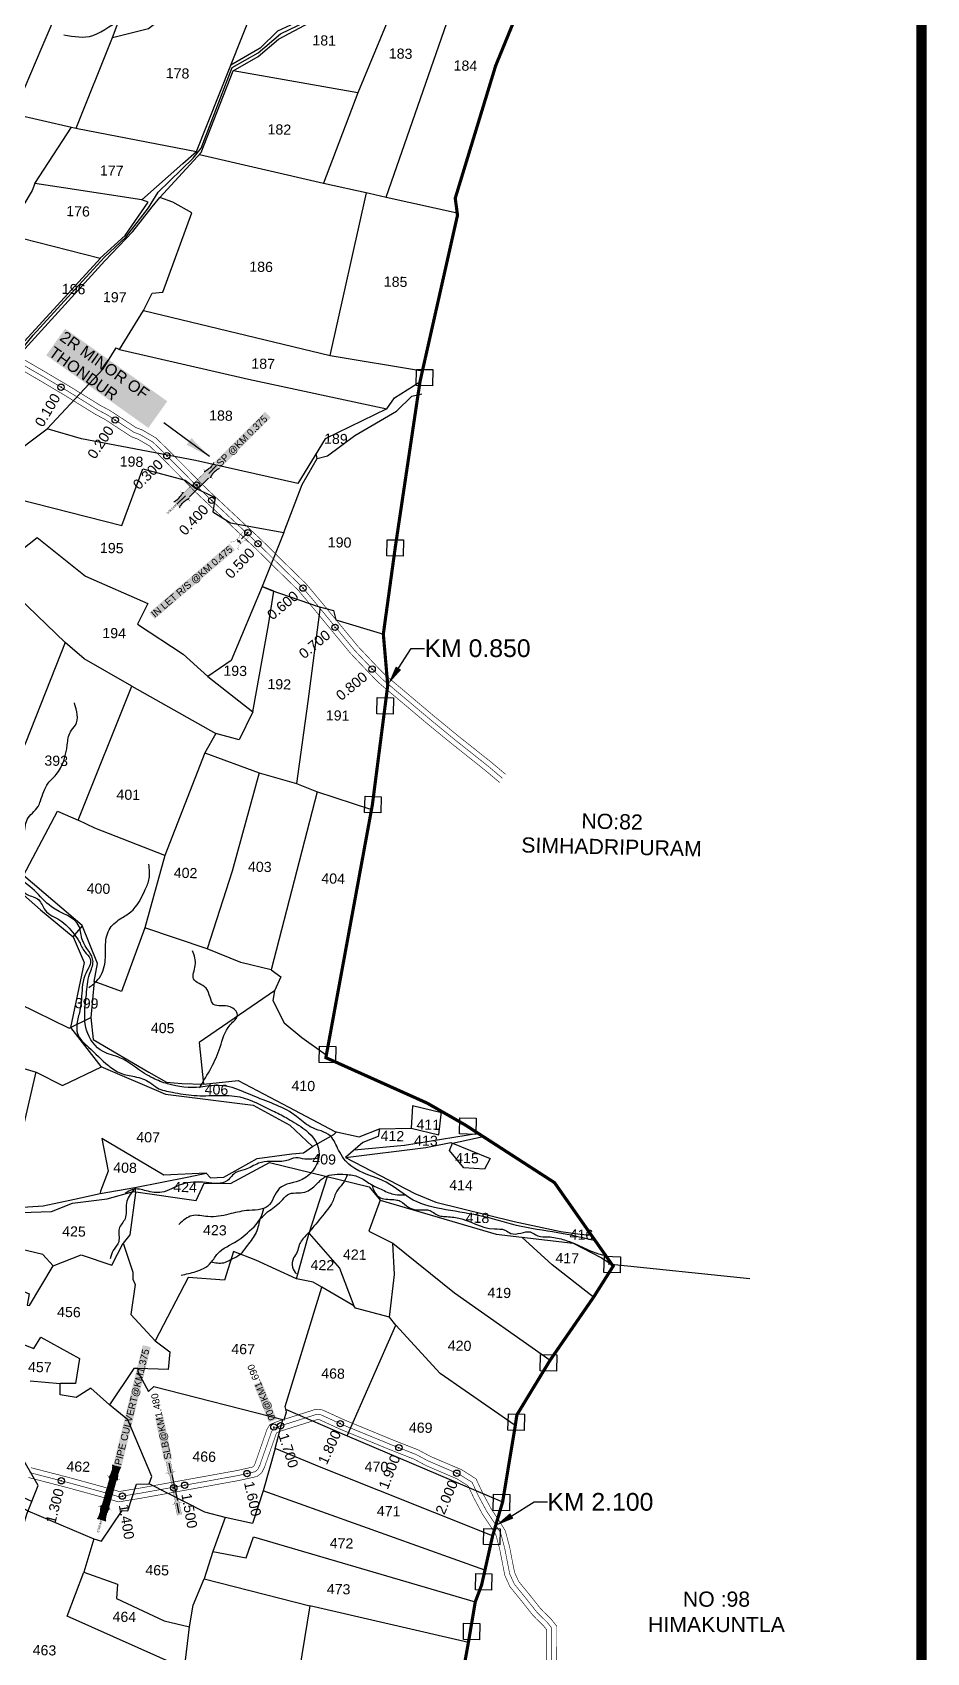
# Model space of a CAD drawing. Header units: inches. Extents: x 184455 to 195646, y 1613050 to 1620483.
# Drawn here: x 188194 to 189605, y 1615114 to 1617672 of the extents above; entities that cross this region are included whole.
import ezdxf
from ezdxf import colors
from ezdxf.entities.mleader import LeaderData, LeaderLine
from ezdxf.enums import TextEntityAlignment as Align
from ezdxf.math import Vec2, Vec3

# ---------------------------------------------------------------- set-up
doc = ezdxf.new("R2010")
doc.units = ezdxf.units.IN
doc.header["$LTSCALE"] = 15
doc.header["$MEASUREMENT"] = 0
doc.header["$PDMODE"] = 32
doc.header["$PDSIZE"] = 10
doc.linetypes.add('ACAD_ISO02W100', pattern=[15, 12, -3])
doc.linetypes.add('HIDDEN2', pattern=[0.1875, 0.125, -0.0625])
for name, color, linetype in [('BOUNDRY STONES', 240, 'Continuous'), ('CANAL1', 7, 'Continuous'), ('CHANAGE', 1, 'Continuous'), ('CS', 134, 'Continuous'), ('DIMENSION', 1, 'Continuous'), ('PAPER SIZE', 5, 'Continuous'), ('PLOTS', 7, 'Continuous'), ('PLOTS NO', 7, 'Continuous'), ('POINT', 2, 'Continuous'), ('ROADS', 6, 'ACAD_ISO02W100'), ('STREAMS', 4, 'Continuous'), ('STRUCTURE', 5, 'Continuous'), ('VILLAGE BOUNDRY', 5, 'Continuous'), ('VILLAGE STONES', 240, 'Continuous')]:
    doc.layers.add(name, color=color, linetype=linetype)
doc.styles.get("Standard").update_dxf_attribs({"font": 'arial.ttf'})
doc.dimstyles.get("Standard").update_dxf_attribs({"dimtxt": 0.18, "dimasz": 0.18, "dimexe": 0.18, "dimexo": 0.0625, "dimgap": 0.09, "dimtad": 0, "dimtih": 1, "dimtoh": 1, "dimdec": 4, "dimzin": 0, "dimdsep": 46, "dimtxsty": 'Standard', "dimcen": 0.09, "dimadec": 0, "dimazin": 0, "dimtfac": 1, "dimtdec": 4, "dimtofl": 0, "dimtmove": 0, "dimatfit": 3, "dimfxl": 1, "dimtolj": 1, "dimtzin": 0, "dimarcsym": 0})

# ---------------------------------------------------------------- blocks, each defined once
blk = doc.blocks.new('SLB')
at = {"layer": 'STRUCTURE'}
h = blk.add_hatch(dxfattribs=at)
h.set_pattern_fill('DOTS', color=6, scale=20, angle=320.3722, style=0)
h.set_pattern_definition([(320.372247934, (-159.4327, -72.9564), (1.2786241598, 0.5641323054), [0, -1.25])])
h.paths.add_polyline_path([(769699.5, 1706871.1), (769699.5, 1706861.1), (769729.1, 1706861.1), (769732.1, 1706863.1), (769792.1, 1706863.1), (769795.1, 1706861.1), (769824.7, 1706861.1), (769824.7, 1706871.1), (769795.1, 1706871.1), (769792.1, 1706869.1), (769732.1, 1706869.1), (769729.1, 1706871.1)])
at = {"layer": 'STRUCTURE', "color": 6, "linetype": 'ACAD_ISO02W100', "ltscale": 0.5, "const_width": 0.5}
for points in [[(769699.5, 1706871.1), (769729.1, 1706871.1)], [(769795.1, 1706871.1), (769824.7, 1706871.1)], [(769699.5, 1706861.1), (769729.1, 1706861.1)], [(769795.1, 1706861.1), (769824.7, 1706861.1)]]:
    blk.add_lwpolyline(points, dxfattribs=at)
at = {"layer": 'STRUCTURE', "color": 6, "const_width": 0.628}
for points in [[(769726.1, 1706877.1), (769726.1, 1706873.1), (769732.1, 1706869.1), (769792.1, 1706869.1), (769798.1, 1706873.1), (769798.1, 1706877.1)], [(769726.1, 1706855.1), (769726.1, 1706859.1), (769732.1, 1706863.1), (769792.1, 1706863.1), (769798.1, 1706859.1), (769798.1, 1706855.1)]]:
    blk.add_lwpolyline(points, dxfattribs=at)
at = {"layer": 'STRUCTURE', "color": 6}
blk.add_lwpolyline([(769732.1, 1706863.1), (769792.1, 1706863.1)], dxfattribs=at)
blk.add_lwpolyline([(769732.1, 1706863.1), (769792.1, 1706863.1)], dxfattribs=at)
at = {"layer": 'STRUCTURE', "color": 0}
blk.add_circle((769762.1, 1706866.1), 1.24, dxfattribs=at)
for points in [[(769703.8, 1706866), (769726.7, 1706866)], [(769818.6, 1706865.8), (769795.7, 1706865.8)]]:
    blk.add_leader(points, dimstyle='Standard', override={"dimasz": 10, "dimgap": 0.09, "dimtad": 0}, dxfattribs=at)
blk = doc.blocks.new('SP')
at = {"layer": 'STRUCTURE'}
h = blk.add_hatch(dxfattribs=at)
h.set_pattern_fill('DASH', color=256, scale=8, style=0)
edge = h.paths.add_edge_path()
edge.add_spline(control_points=[(769825.7, 1706742.1), (769825.3, 1706741.8), (769823.8, 1706740.8), (769820.9, 1706740.3), (769817, 1706739.7), (769811.4, 1706738.9), (769804, 1706739.7), (769798.4, 1706741), (769795.6, 1706741.6)], knot_values=[0, 0, 0, 0, 1.613557, 5.24513, 8.624976, 13.470124, 22.190216, 30.746377, 30.746377, 30.746377, 30.746377], degree=3, periodic=0)
edge.add_line((769795.6, 1706741.6), (769792.6, 1706739.6))
edge.add_line((769792.6, 1706739.6), (769732.6, 1706739.6))
edge.add_line((769732.6, 1706739.6), (769729.6, 1706741.6))
edge.add_spline(control_points=[(769729.6, 1706741.6), (769726.9, 1706740.9), (769721.3, 1706739.5), (769713.9, 1706738.5), (769708.3, 1706739.1), (769704.4, 1706739.6), (769701.5, 1706740), (769700, 1706741), (769699.5, 1706741.3)], knot_values=[0, 0, 0, 0, 8.556161, 17.276253, 22.121402, 25.501247, 29.13282, 30.746377, 30.746377, 30.746377, 30.746377], degree=3, periodic=0)
edge.add_line((769699.5, 1706741.3), (769699.5, 1706722.1))
edge.add_spline(control_points=[(769699.5, 1706722.1), (769700, 1706722.4), (769701.4, 1706723.4), (769704.3, 1706724), (769708.2, 1706724.5), (769713.8, 1706725.3), (769721.2, 1706724.5), (769726.8, 1706723.3), (769729.6, 1706722.6)], knot_values=[0, 0, 0, 0, 1.613557, 5.24513, 8.624976, 13.470124, 22.190216, 30.746377, 30.746377, 30.746377, 30.746377], degree=3, periodic=0)
edge.add_line((769729.6, 1706722.6), (769732.6, 1706724.6))
edge.add_line((769732.6, 1706724.6), (769792.6, 1706724.6))
edge.add_line((769792.6, 1706724.6), (769795.6, 1706722.6))
edge.add_spline(control_points=[(769795.6, 1706722.6), (769798.4, 1706723.3), (769803.9, 1706724.8), (769811.3, 1706725.8), (769817, 1706725.1), (769820.9, 1706724.7), (769823.8, 1706724.2), (769825.2, 1706723.3), (769825.7, 1706723)], knot_values=[0, 0, 0, 0, 8.556161, 17.276253, 22.121402, 25.501247, 29.13282, 30.746377, 30.746377, 30.746377, 30.746377], degree=3, periodic=0)
edge.add_line((769825.7, 1706723), (769825.7, 1706742.1))
h.paths.add_polyline_path([(769764.2, 1706732.1, -1), (769761.1, 1706732.1, -1)], flags=0)
h.paths.add_polyline_path([(769761.1, 1706732.1, 1), (769764.2, 1706732.1, 1)], flags=16)
at = {"layer": 'STRUCTURE', "const_width": 0.628}
for points in [[(769726.6, 1706747.6), (769726.6, 1706743.6), (769732.6, 1706739.6), (769792.6, 1706739.6), (769798.6, 1706743.6), (769798.6, 1706747.6)], [(769726.6, 1706716.6), (769726.6, 1706720.6), (769732.6, 1706724.6), (769792.6, 1706724.6), (769798.6, 1706720.6), (769798.6, 1706716.6)]]:
    blk.add_lwpolyline(points, dxfattribs=at)
at = {"layer": 'STRUCTURE', "color": 3}
blk.add_lwpolyline([(769732.6, 1706724.6), (769792.6, 1706724.6)], dxfattribs=at)
blk.add_lwpolyline([(769732.6, 1706724.6), (769792.6, 1706724.6)], dxfattribs=at)
at = {"layer": 'STRUCTURE', "color": 0}
blk.add_circle((769762.6, 1706732.1), 1.55, dxfattribs=at)
at = {"layer": 'STRUCTURE'}
for points in [[(769699.5, 1706741.3), (769700.9, 1706740.5), (769704.4, 1706739.6), (769707.8, 1706739.2), (769712.6, 1706738.8), (769721.3, 1706739.7), (769729.6, 1706741.6)], [(769699.5, 1706722.1), (769700.9, 1706723), (769704.4, 1706724), (769707.7, 1706724.5), (769712.5, 1706725), (769721.2, 1706724.4), (769729.6, 1706722.6)], [(769825.7, 1706742.1), (769824.3, 1706741.3), (769820.8, 1706740.3), (769817.5, 1706739.8), (769812.7, 1706739.2), (769804, 1706739.9), (769795.6, 1706741.6)], [(769825.7, 1706723), (769824.3, 1706723.8), (769820.8, 1706724.7), (769817.4, 1706725.1), (769812.6, 1706725.5), (769803.9, 1706724.6), (769795.6, 1706722.6)]]:
    blk.add_spline(points, degree=3, dxfattribs=at)
at = {"layer": 'STRUCTURE', "color": 0}
blk.add_text('STREAM', height=5, dxfattribs=at).set_placement((769684.3, 1706732.1), align=Align.MIDDLE_CENTER)
for points in [[(769727.4, 1706732.1), (769700.8, 1706732.1)], [(769824.4, 1706732.1), (769800.5, 1706732.1)]]:
    blk.add_leader(points, dimstyle='Standard', override={"dimasz": 10, "dimgap": 0.09, "dimtad": 0}, dxfattribs=at)
blk = doc.blocks.new('OT')
at = {"layer": 'STRUCTURE', "color": 190}
for points, const_width in [([(769751.4, 1706595.8), (769729.4, 1706595.8)], 0.5), ([(769751.4, 1706579), (769729.4, 1706579)], 0.5), ([(769775.2, 1706601.8), (769775.2, 1706597.8), (769769.2, 1706593.8), (769761.8, 1706593.8), (769754.4, 1706593.8), (769748.4, 1706597.8), (769748.4, 1706601.8)], 0.5), ([(769748.4, 1706573), (769748.4, 1706577), (769754.4, 1706581), (769761.8, 1706581), (769761.8, 1706581), (769761.8, 1706581), (769769.2, 1706581), (769775.2, 1706577), (769775.2, 1706573)], 0.5), ([(769761.8, 1706593.8), (769761.8, 1706581)], 2.5)]:
    blk.add_lwpolyline(points, dxfattribs=dict(at, const_width=const_width))
at = {"layer": 'STRUCTURE', "color": 0}
blk.add_circle((769761.8, 1706587.4), 1.87, dxfattribs=at)
blk.add_leader([(769732.6, 1706587.4), (769753.8, 1706587.4)], dimstyle='Standard', override={"dimasz": 10, "dimgap": 0.09, "dimtad": 0}, dxfattribs=at)

msp = doc.modelspace()

# ---------------------------------------------------------------- linework, layer by layer
at = {"layer": 'BOUNDRY STONES'}
for points in [[(188800.1, 1617139.7), (188825.8, 1617139.2), (188825.2, 1617113.7), (188799.5, 1617114.2)], [(188753.9, 1616870.8), (188779.6, 1616870.3), (188779.1, 1616844.8), (188753.4, 1616845.3)], [(188738.3, 1616621.5), (188764, 1616620.9), (188763.4, 1616595.4), (188737.7, 1616596)], [(188718.9, 1616465.7), (188744.6, 1616465.1), (188744, 1616439.6), (188718.3, 1616440.2)], [(188646.9, 1616071.1), (188672.6, 1616070.5), (188672.1, 1616045), (188646.4, 1616045.6)], [(188868.4, 1615958), (188894.1, 1615957.5), (188893.6, 1615932), (188867.9, 1615932.6)], [(189096.7, 1615739.5), (189122.4, 1615738.9), (189121.8, 1615713.5), (189096.1, 1615714)], [(188996.1, 1615584.4), (189021.8, 1615583.9), (189021.2, 1615558.4), (188995.5, 1615558.9)], [(188945.2, 1615490.7), (188970.9, 1615490.2), (188970.3, 1615464.7), (188944.6, 1615465.2)], [(188921.9, 1615363.8), (188947.5, 1615363.3), (188947, 1615337.8), (188921.3, 1615338.3)], [(188906.7, 1615309.9), (188932.4, 1615309.3), (188931.8, 1615283.8), (188906.1, 1615284.4)], [(188893.6, 1615238.7), (188919.3, 1615238.1), (188918.8, 1615212.6), (188893.1, 1615213.2)], [(188874.6, 1615160.2), (188900.3, 1615159.6), (188899.8, 1615134.1), (188874.1, 1615134.7)]]:
    msp.add_lwpolyline(points, close=True, dxfattribs=at)
at = {"layer": 'CANAL1', "color": 200, "const_width": 1}
for points in [[(188175.2, 1617158.2), (188210.5, 1617137.7), (188253.7, 1617112.1), (188300.6, 1617083), (188316.3, 1617074.6), (188357.6, 1617047.6), (188367.4, 1617043.9), (188388.5, 1617031.6), (188398.5, 1617022), (188407.3, 1617013.4), (188446.5, 1616973.9), (188459.9, 1616960), (188475, 1616945.5), (188556.2, 1616869.6), (188594.2, 1616832), (188625.4, 1616801.6), (188644.2, 1616779.3), (188707.9, 1616702.1), (188740.7, 1616667.5), (188752.8, 1616655.5), (188782.9, 1616630.2), (188827.7, 1616592.4), (188865.3, 1616561.5), (188918.8, 1616519), (188940.7, 1616500.5)], [(188167.9, 1617143.9), (188202.4, 1617123.9), (188245.4, 1617098.4), (188292.6, 1617069.1), (188308.1, 1617060.8), (188350.3, 1617033.2), (188360.5, 1617029.4), (188378.8, 1617018.7), (188387.4, 1617010.5), (188396, 1617002.1), (188435, 1616962.7), (188448.6, 1616948.6), (188464.1, 1616933.9), (188545.1, 1616858), (188583, 1616820.6), (188613.7, 1616790.7), (188631.9, 1616769.1), (188695.9, 1616691.5), (188729.3, 1616656.4), (188742, 1616643.6), (188772.6, 1616617.9), (188817.4, 1616580.1), (188855.3, 1616549.1), (188908.6, 1616506.7), (188931.3, 1616487.5)], [(188191.6, 1615405.8), (188253.8, 1615389.7), (188317, 1615372.3), (188330.7, 1615368.2), (188363.7, 1615373.6), (188516.8, 1615401.3), (188541.6, 1615406.9), (188543.1, 1615408), (188545.6, 1615413), (188563.9, 1615465.7), (188568.7, 1615473.9), (188581.2, 1615479), (188641.6, 1615498.1), (188651.7, 1615497), (188687.4, 1615480.7), (188764.5, 1615448.9), (188802.9, 1615433.9), (188822.3, 1615423.5), (188871.6, 1615402.5), (188894.2, 1615388.1), (188904.9, 1615365.3), (188917.8, 1615341.3), (188931.4, 1615320.8), (188940.4, 1615306.1), (188947.1, 1615280.8), (188954.9, 1615240.7), (188961.4, 1615226.3), (188978.6, 1615205.3), (188995.9, 1615183.5), (189000.6, 1615178.6), (189012.5, 1615167), (189021.7, 1615155.4), (189021.6, 1615062.9)], [(188187.5, 1615390.3), (188249.6, 1615374.2), (188312.6, 1615356.9), (188329.6, 1615351.8), (188366.4, 1615357.8), (188519.9, 1615385.6), (188548.6, 1615392), (188555.7, 1615397.6), (188560.3, 1615406.8), (188578.5, 1615458.9), (188579.7, 1615461.1), (188586.7, 1615463.9), (188643.3, 1615481.8), (188647.4, 1615481.4), (188681, 1615466), (188758.6, 1615434.1), (188796.2, 1615419.3), (188815.4, 1615409.1), (188864.1, 1615388.2), (188881.7, 1615377.1), (188890.6, 1615358.1), (188904, 1615333), (188917.9, 1615312.2), (188925.5, 1615299.7), (188931.5, 1615277.2), (188939.6, 1615235.8), (188947.7, 1615217.8), (188966.1, 1615195.3), (188983.8, 1615172.9), (188989.3, 1615167.3), (189000.6, 1615156.2), (189005.7, 1615149.9), (189005.6, 1615062.9)]]:
    msp.add_lwpolyline(points, dxfattribs=at)
at = {"layer": 'CANAL1', "color": 1, "linetype": 'HIDDEN2', "ltscale": 4, "const_width": 1}
for points in [[(188171.5, 1617151), (188206.5, 1617130.8), (188249.6, 1617105.3), (188296.6, 1617076), (188312.2, 1617067.7), (188353.9, 1617040.4), (188364, 1617036.6), (188383.6, 1617025.1), (188393, 1617016.3), (188401.7, 1617007.7), (188440.7, 1616968.3), (188454.3, 1616954.3), (188469.5, 1616939.7), (188550.7, 1616863.8), (188588.6, 1616826.3), (188619.6, 1616796.1), (188638.1, 1616774.2), (188701.9, 1616696.8), (188735, 1616661.9), (188747.4, 1616649.5), (188777.7, 1616624), (188822.6, 1616586.3), (188860.3, 1616555.3), (188913.7, 1616512.9), (188936, 1616494)], [(188189.5, 1615398.1), (188251.7, 1615381.9), (188314.8, 1615364.6), (188330.1, 1615360), (188365.1, 1615365.7), (188518.4, 1615393.4), (188545.1, 1615399.4), (188549.4, 1615402.8), (188552.9, 1615409.9), (188571.2, 1615462.3), (188574.2, 1615467.5), (188584, 1615471.4), (188642.4, 1615490), (188649.5, 1615489.2), (188684.2, 1615473.3), (188761.6, 1615441.5), (188799.6, 1615426.6), (188818.9, 1615416.3), (188867.8, 1615395.3), (188888, 1615382.6), (188897.7, 1615361.7), (188910.9, 1615337.1), (188924.6, 1615316.5), (188933, 1615302.9), (188939.3, 1615279), (188947.3, 1615238.2), (188954.6, 1615222.1), (188972.3, 1615200.3), (188989.8, 1615178.2), (188995, 1615172.9), (189006.6, 1615161.6), (189013.7, 1615152.6), (189013.6, 1615062.9)]]:
    msp.add_lwpolyline(points, dxfattribs=at)
at = {"layer": 'CS', "color": 3}
for p in [(188239, 1617111.5), (188324.5, 1617059.7), (188406.1, 1617003.3), (188476.9, 1616932.8), (188550, 1616864.5), (188621.1, 1616794.3), (188671.6, 1616732.4), (188730.1, 1616666.4), (188585.7, 1615472), (188679.8, 1615475.4), (188772.3, 1615437.3), (188532.6, 1615396.6), (188863.8, 1615397.1), (188239.4, 1615385.1), (188434.3, 1615378.2), (188335.9, 1615360.9)]:
    msp.add_point(p, dxfattribs=at)
at = {"layer": 'PAPER SIZE', "color": 5, "const_width": 16}
msp.add_lwpolyline([(184462.7, 1619911.9), (189597.4, 1619911.9), (189597.4, 1613186.5), (184462.7, 1613186.5)], close=True, dxfattribs=at)
at = {"layer": 'PLOTS'}
for points in [[(187832.2, 1617946.8), (187883.2, 1617939.6), (188024.9, 1617930.4), (188104.6, 1617917), (188157.1, 1617911.8), (188225.3, 1617906.2), (188266.5, 1617901.6), (188289.5, 1617898.6), (188315.4, 1617897.5), (188274.8, 1617803.7), (188208.9, 1617648.5), (188163.9, 1617542.8), (188255.4, 1617522), (188264.9, 1617519.9), (188453.1, 1617483.8), (188507, 1617619.7), (188558.1, 1617749), (188606.4, 1617740.9), (188676.8, 1617747.1), (188628.8, 1617695.5), (188580.6, 1617673.6), (188553.2, 1617646.5), (188507, 1617619.7)], [(188263.1, 1617520.3), (188320.3, 1617663.6), (188338.6, 1617712.3), (188393.6, 1617839.1), (188495.2, 1617824.4), (188514, 1617867.8), (188515.5, 1617878.1)], [(188777.1, 1617776), (188761.2, 1617705.5), (188707.6, 1617576.1), (188653.4, 1617433.6), (188725.4, 1617417.6), (188752.2, 1617411.6), (188864.4, 1617386.6)], [(188752.2, 1617411.6), (188852.5, 1617699), (188885.1, 1617788.6)], [(188320.3, 1617663.6), (188377.3, 1617678), (188453.2, 1617737.1), (188558.1, 1617749)], [(188171.2, 1617160.6), (188308.4, 1617311), (188352.4, 1617357.4), (188383.1, 1617396), (188395, 1617411.1), (188460.2, 1617482), (188511, 1617611), (188550.2, 1617633.8), (188582.4, 1617661), (188632, 1617687)], [(188707.6, 1617576.1), (188511, 1617611)], [(188197.9, 1617433.2), (188255.4, 1617522)], [(188366.8, 1617407.1), (188431.2, 1617464.8), (188453.1, 1617483.8)], [(188457.5, 1617479.1), (188653.4, 1617433.6)], [(188081.5, 1617375.5), (188152.4, 1617353), (188300.8, 1617315.3), (188340.3, 1617350.9), (188376.4, 1617403.5), (188366.8, 1617407.1), (188242.8, 1617426.3), (188197.9, 1617433.2), (188193.5, 1617422.1), (188152.4, 1617353)], [(188663.7, 1617161.4), (188721, 1617418.6)], [(188079.7, 1617031.6), (188108.6, 1617015.2), (188130.7, 1617012.2), (188153.7, 1616998), (188217.1, 1617045.9), (188305.7, 1617140.7), (188326.3, 1617173.6), (188331.5, 1617170.8), (188369.4, 1617232.8), (188382.9, 1617260.1), (188399.5, 1617261.5), (188445.4, 1617387), (188415.5, 1617403.8), (188395, 1617411.1)], [(187895.8, 1616922.4), (187957.2, 1616924.6), (187980.4, 1616937.6), (188028.4, 1616981.4), (188078, 1617045), (188148.5, 1617143.4), (188164, 1617165.1), (188301.1, 1617315.3)], [(188369.4, 1617232.8), (188663.7, 1617161.4), (188809.5, 1617137.3)], [(188331.5, 1617170.8), (188534.9, 1617124.4), (188753.1, 1617077.4), (188765.6, 1617094.5), (188805.6, 1617119.8)], [(188643.1, 1616999.2), (188659.9, 1617003.4), (188702.6, 1617035.5), (188768.4, 1617073.7), (188792.6, 1617097.3), (188808.6, 1617101.3)], [(188753.1, 1617077.4), (188656, 1617030), (188613, 1616959.5), (188451.4, 1616995.8), (188271.4, 1617030), (188217.1, 1617045.9)], [(188153.7, 1616998), (188143, 1616941.9), (188335.2, 1616893), (188368.3, 1616982.4), (188434.9, 1616965), (188451.5, 1616952), (188482.3, 1616937.4), (188478.6, 1616914.7), (188506.3, 1616897.6), (188590.7, 1616882.4), (188619.6, 1616958.1), (188643.1, 1616999.2), (188641.8, 1617006.7)], [(188590.7, 1616882.4), (188556.3, 1616796.7), (188570, 1616791.2), (188645.1, 1616765.5), (188669.3, 1616759), (188672.8, 1616744.4), (188747.8, 1616721.8)], [(188172.2, 1616778.7), (188168.6, 1616782.3), (188172.3, 1616791.2), (188171.6, 1616806.7), (188146.8, 1616817.3), (188143.3, 1616837.7), (188154.1, 1616834.8), (188173, 1616833.7), (188176.1, 1616854.1), (188201.4, 1616874.3), (188277.4, 1616813.3), (188376.2, 1616770), (188359.6, 1616737.5), (188431.8, 1616690.2), (188470.7, 1616654.6), (188541.9, 1616599), (188566.7, 1616736.6), (188574.9, 1616789.5), (188556.3, 1616796.7), (188507.5, 1616680.2), (188470.7, 1616654.6)], [(188156.5, 1616794), (188245.4, 1616708.6), (188183.2, 1616551.3), (188118.2, 1616396.2)], [(188648.3, 1616764.7), (188628.8, 1616615.2), (188610.5, 1616485.8), (188642.1, 1616473.5), (188729.2, 1616445.1)], [(188570.5, 1616191.6), (188522.6, 1616203.5), (188469.5, 1616225.1), (188371.3, 1616257.9), (188334.5, 1616157.3), (188291.1, 1616173.2), (188296.7, 1616201.5), (188272.2, 1616261.7), (188179.8, 1616340.9), (188118.2, 1616396.2), (188079.4, 1616431), (188005.7, 1616476.3), (187960.3, 1616501.2), (187948.2, 1616507.9), (187908.8, 1616538.7), (187841.1, 1616609.9), (187788.9, 1616667.8), (187751, 1616700.9), (187740.2, 1616710.3), (187738.3, 1616720.7)], [(188179.8, 1616340.9), (188233.3, 1616442.4), (188265.8, 1616428.2), (188350.9, 1616639.7), (188275.4, 1616682.5), (188245.4, 1616708.6)], [(188350.9, 1616639.7), (188483.3, 1616564.6), (188466.1, 1616534.3), (188403, 1616372.3), (188371.3, 1616257.9)], [(188541.9, 1616599), (188520.3, 1616555), (188483.3, 1616564.6)], [(188466.1, 1616534.3), (188551.8, 1616502.9), (188610.5, 1616485.8)], [(187879.5, 1616501.7), (187912.4, 1616485), (187970.8, 1616444.1), (187993.1, 1616457.4), (188063, 1616420), (188112.2, 1616369), (188206.7, 1616286.4), (188258, 1616244), (188272.8, 1616261.2)], [(188551.8, 1616502.9), (188509.3, 1616347.4), (188469.5, 1616225.1)], [(188643.5, 1616473), (188570.5, 1616191.6), (188586, 1616180.7), (188576.2, 1616158.6), (188573.6, 1616143.3), (188591, 1616108), (188619, 1616084.9), (188657.8, 1616057.3)], [(188403, 1616372.3), (188292.6, 1616415.4), (188265.8, 1616428.2)], [(188258, 1616244), (188275.3, 1616203.2), (188253.7, 1616100.5), (188301.8, 1616039), (188404, 1615995.4), (188542.2, 1615977.9), (188600.2, 1615946.5), (188618, 1615929.9), (188635.9, 1615913.1), (188669.6, 1615931.9), (188673.7, 1615936.1)], [(187842.3, 1616185.9), (187860.3, 1616147.6), (187922.7, 1616128.1), (188003.7, 1616097), (188100.1, 1616061.6), (188169.7, 1616039.2), (188200, 1616030.3), (188241.4, 1616009.4), (188303, 1616038.5)], [(188291.1, 1616173.2), (188286.3, 1616116.7)], [(188172.3, 1616138.7), (188251.9, 1616099.7), (188286.3, 1616116.7), (188289.5, 1616082), (188377.7, 1616030.4), (188405.5, 1616014.2), (188429.7, 1616012.4), (188464.1, 1616011), (188518.5, 1616016.8), (188598.4, 1615974.9), (188671.2, 1615936.7), (188709.9, 1615927.9), (188741.9, 1615941), (188791.7, 1615941.8), (188835.3, 1615931.5), (188839.7, 1615968.3)], [(188576.2, 1616158.6), (188457, 1616077.1), (188464.1, 1616011)], [(188199, 1616030.6), (188169.3, 1615900.6), (188154.3, 1615815.6), (188156.3, 1615804.9)], [(188839.5, 1615965.9), (188794, 1615977.2), (188791.7, 1615941.8)], [(188741.9, 1615941), (188739.6, 1615928.7), (188715.6, 1615919.2), (188687.9, 1615895.5), (188815, 1615911.5), (188854.3, 1615919.3), (188916.5, 1615893.8), (188907.5, 1615877.3), (188874.9, 1615879.2), (188862.3, 1615894.5), (188852.5, 1615906.5), (188857.2, 1615918.1), (188905.2, 1615928.7)], [(188897.8, 1615933.5), (188781.2, 1615914.4), (188701.7, 1615907.3)], [(188154.3, 1615815.6), (188211, 1615819.3), (188260.1, 1615829.5), (188300.6, 1615838.9), (188355.4, 1615847.9), (188441, 1615865.1), (188468.3, 1615870.5), (188474.7, 1615863.2), (188496.2, 1615864.3), (188548.4, 1615894.1), (188603.5, 1615901.4), (188621.8, 1615902.8), (188635.9, 1615913.1)], [(188468.3, 1615870.5), (188401.1, 1615867.4), (188303.2, 1615925.4), (188313.4, 1615874), (188301.3, 1615842.6), (188300.6, 1615838.9)], [(188175.7, 1615808.9), (188224.1, 1615810.4), (188256.9, 1615823.5), (188311.8, 1615830.3), (188353.3, 1615841.9), (188452.3, 1615827.7), (188465, 1615854.9), (188506.3, 1615854.4), (188568.3, 1615887.6), (188656.7, 1615866.1), (188725.3, 1615849.4), (188742.7, 1615828), (188925.9, 1615774.4), (188966.3, 1615769.7), (189047.4, 1615760.4), (189092.1, 1615736.9), (189111.2, 1615724.9)], [(188687.9, 1615895.5), (188797.6, 1615838.7), (188830.6, 1615825.2), (188954.5, 1615794.5), (189027.9, 1615778.9), (189058.3, 1615774.5), (189076.1, 1615773)], [(188610.8, 1615703.8), (188630.1, 1615774.4), (188659.6, 1615865.4)], [(188355.4, 1615847.9), (188356.7, 1615839.9), (188347.7, 1615773.2), (188337.3, 1615760.4), (188352.5, 1615714.5), (188352.4, 1615703.3), (188355.9, 1615694.9), (188349.3, 1615647.9), (188387.5, 1615606.3), (188410.8, 1615588.5), (188408.1, 1615561), (188360.2, 1615562.2), (188354, 1615562.4), (188315.6, 1615505.2), (188285.8, 1615531.4), (188262.9, 1615516.4), (188237.9, 1615520.9), (188237.8, 1615538.3), (188190.3, 1615542.5)], [(188742.7, 1615828), (188724.7, 1615779), (188762.6, 1615760), (188860.2, 1615681.6), (189011.2, 1615575.7)], [(188073.8, 1615734.3), (188099.4, 1615711.3), (188129.4, 1615669.4), (188158.9, 1615671.1), (188159.9, 1615693.1), (188188.5, 1615680.2), (188185.7, 1615662.3), (188189, 1615661.8), (188226.6, 1615724.3), (188210.4, 1615742.1), (188146.4, 1615757.7)], [(188226.6, 1615724.3), (188270.8, 1615741.9), (188319, 1615725.5), (188337.3, 1615760.4)], [(188630.5, 1615775.4), (188678.5, 1615720.9), (188701.1, 1615661.2)], [(188956.1, 1615472.4), (188837.7, 1615554.7), (188767.6, 1615630.9), (188757.6, 1615643.5), (188765.5, 1615710.7), (188762.6, 1615760)], [(189079.7, 1615675), (189014.1, 1615726.2), (188966.3, 1615769.7)], [(188757.6, 1615643.5), (188703.9, 1615657.7), (188701.1, 1615661.2), (188650.6, 1615690.8), (188636.8, 1615698.9), (188610.8, 1615703.8), (188546.4, 1615733.2), (188511.1, 1615746.9), (188497, 1615701.9), (188439.6, 1615706), (188387.5, 1615606.3)], [(188360.2, 1615562.2), (188360.1, 1615557), (188377.1, 1615526.1), (188385.6, 1615533.9), (188591.4, 1615481.1), (188594.7, 1615493.9), (188592.6, 1615502.4), (188650.6, 1615690.8)], [(188593.6, 1615498.1), (188690.7, 1615456), (188767.6, 1615630.9)], [(188159, 1615608.3), (188196, 1615593.8), (188207.3, 1615611.9), (188268.1, 1615578.3), (188261.9, 1615538.8), (188237.8, 1615538.6)], [(188192.8, 1615352.6), (188129.5, 1615381.2), (188124.4, 1615371.4), (188186.8, 1615337.5), (188290.8, 1615293.3), (188302.9, 1615289.6), (188335.3, 1615338.3), (188344.3, 1615337.8), (188358.3, 1615379.8), (188378.2, 1615380.3), (188382.3, 1615392.1), (188344.3, 1615481.2), (188315.6, 1615505.2)], [(187835, 1615185.2), (187940.6, 1615152), (188109.6, 1615099.1), (188129.8, 1615155.9), (188147.2, 1615209.4), (188185.3, 1615334), (188202.9, 1615377.7), (188183.1, 1615412.4), (188154.8, 1615435.1), (188145.2, 1615474)], [(188920.3, 1615298.2), (188649.8, 1615406.3), (188577.2, 1615435.9), (188589, 1615481.7)], [(188690.7, 1615456), (188936.1, 1615351.7)], [(188577.2, 1615435.9), (188558.3, 1615369.1), (188541.2, 1615317.5), (188498.1, 1615327.3), (188466.2, 1615335.7), (188378.2, 1615380.3)], [(188908.2, 1615244.1), (188558.3, 1615369.1)], [(188498.1, 1615327.3), (188478.5, 1615273.6), (188464.7, 1615230.5)], [(188290.8, 1615293.3), (188274.8, 1615240.8), (188328.2, 1615222.1), (188326.5, 1615199.3), (188401.6, 1615164.3), (188441.8, 1615154.6)], [(188478.5, 1615273.6), (188531.3, 1615263.3), (188542.7, 1615296.8), (188892.9, 1615193.8)], [(188433.9, 1615088.9), (188248.5, 1615171.2), (188274.8, 1615240.8)], [(188667.6, 1615043.3), (188610.6, 1615059), (188602, 1615012.7), (188428.7, 1615045), (188433.9, 1615088.9), (188441.8, 1615154.6), (188447.5, 1615188.8), (188464.7, 1615230.5), (188631.8, 1615187.6), (188610.6, 1615059)], [(188882.1, 1615130), (188631.8, 1615187.6)]]:
    msp.add_lwpolyline(points, dxfattribs=at)
at = {"layer": 'POINT'}
for p in [(188453, 1616957, 14), (188534, 1616882, 15), (188575, 1615470, 12), (188315, 1615366, 11), (188417, 1615374, 10)]:
    msp.add_point(p, dxfattribs=at)
at = {"layer": 'ROADS'}
msp.add_lwpolyline([(188157.3, 1617146.8), (188195.1, 1617193.7), (188249.5, 1617253.6), (188307.5, 1617316.7), (188341.1, 1617348.4), (188377, 1617394.9), (188392.5, 1617419.6), (188447.5, 1617473.1), (188460.2, 1617488.6), (188509.4, 1617616.2), (188550.1, 1617639.5), (188585.6, 1617669.5), (188625.8, 1617688.7)], dxfattribs=at)
at = {"layer": 'STREAMS'}
for points in [[(188243.5, 1617667.7), (188289.1, 1617666.5), (188341, 1617691.5), (188371.5, 1617692.3), (188416.4, 1617725.4), (188433.8, 1617727.7), (188459.3, 1617749.5), (188495.2, 1617748.7), (188557.5, 1617758.7), (188615.3, 1617752.4), (188670.5, 1617762.7), (188734.7, 1617790), (188765.9, 1617804.4)], [(189081.6, 1615764.2), (189031.7, 1615775.1), (188965.4, 1615786.6), (188905, 1615802.4), (188846.4, 1615813), (188795.1, 1615828.2), (188752.5, 1615856.3), (188696.4, 1615882.3), (188677.1, 1615907.3), (188664.5, 1615929), (188632.5, 1615944.1), (188610.9, 1615960.4), (188544.8, 1615991.8), (188487.5, 1616009.4), (188459.2, 1616006.7), (188407.3, 1616011.7), (188384.2, 1616020.7), (188371, 1616028), (188332, 1616052.9), (188305.3, 1616062.6), (188279.4, 1616096.5), (188279, 1616152.8), (188284.2, 1616185), (188289.5, 1616205), (188272.9, 1616238.4), (188267.6, 1616260.2), (188223.8, 1616291.2), (188197.2, 1616317.1), (188166.5, 1616342.3), (188150, 1616361.4), (188123.5, 1616383.2), (188099.4, 1616406.5), (188076.5, 1616422.5), (188051.3, 1616440.9), (188011.2, 1616469.1), (187989.1, 1616473.9), (187963.8, 1616489.7), (187928.9, 1616501.6), (187900.8, 1616531.2), (187868.3, 1616562.6), (187840.9, 1616600.6), (187832.4, 1616637.5), (187811.1, 1616668), (187789.4, 1616695.3), (187773.5, 1616716.3), (187758.8, 1616730.8), (187750.7, 1616739.8)], [(187674.1, 1616621.5), (187693.7, 1616605.2), (187710.5, 1616593.6), (187721.5, 1616580.1), (187732.9, 1616570.7), (187754.3, 1616557.7), (187772.8, 1616548.2), (187803, 1616537.5), (187827.3, 1616523.7), (187852.5, 1616518.1), (187869.8, 1616510.1), (187895.9, 1616509.2), (187907.4, 1616508.5), (187927.3, 1616491.2), (187942.5, 1616477.2), (187968.9, 1616464.1), (187999.1, 1616462.6), (188019.7, 1616452.9), (188032.3, 1616446.2), (188063.2, 1616425.9), (188078.8, 1616412), (188123.6, 1616370.9), (188145.9, 1616346.7), (188165.5, 1616330.4), (188185.4, 1616310.8), (188203.7, 1616302.1), (188213.8, 1616285.9), (188236.9, 1616270.3), (188259.6, 1616248.2), (188268, 1616235.6), (188276.5, 1616220.2), (188285.1, 1616209.3), (188276.6, 1616182.6), (188272.6, 1616164), (188268.6, 1616127.1), (188264.2, 1616106.5), (188265, 1616091.5), (188282.3, 1616069.7), (188313.9, 1616040.5), (188333.3, 1616028.4), (188355.2, 1616023.1), (188379.4, 1616013.9), (188390.9, 1616005.6), (188414.9, 1615998.5), (188449, 1615993.5), (188486.7, 1615993.5), (188521.4, 1615991.1), (188573, 1615969.2), (188594.6, 1615958.4), (188607.1, 1615950.7), (188620.7, 1615941.9), (188646.2, 1615906), (188619.9, 1615860.8), (188583.6, 1615846.4), (188565.4, 1615818.6), (188531.7, 1615811.6), (188504.1, 1615806), (188471, 1615802.2), (188445.7, 1615803.6), (188425.2, 1615789.9)], [(188154.3, 1616354.3), (188167.6, 1616379.9), (188180.1, 1616403.8), (188185.5, 1616428.9), (188202.7, 1616449.6), (188206.6, 1616458.4), (188218.9, 1616486.6), (188231.1, 1616499.9), (188248.9, 1616547.1), (188253.9, 1616567.4), (188261.8, 1616578.1), (188260.1, 1616613.3)], [(188283.1, 1616163.8), (188297.3, 1616176.3), (188308.5, 1616204.6), (188309.3, 1616228.3), (188314.8, 1616255), (188332.6, 1616272.3), (188349.1, 1616283.1), (188371.9, 1616318.3), (188378.2, 1616335.9), (188377.6, 1616358.4)], [(188457.6, 1616005.7), (188490.2, 1616069.6), (188506.1, 1616105), (188517.5, 1616120.8), (188505.8, 1616133.4), (188479.8, 1616137.2), (188468, 1616162.6), (188448.1, 1616177.3), (188450.9, 1616198.8), (188446.8, 1616221.8)], [(188806.1, 1614622.7), (188786.5, 1614625.5), (188769.7, 1614635.6), (188748.1, 1614634.2), (188722.4, 1614651.8), (188673.7, 1614655.8), (188645.5, 1614656.4), (188585.2, 1614666.6), (188539.3, 1614672.9), (188504.5, 1614687.8), (188486, 1614717.6), (188463.3, 1614750.9), (188412, 1614772.3), (188383, 1614780.6), (188352.5, 1614784.6), (188322.8, 1614795.9), (188284.7, 1614794.3), (188249.9, 1614801.3), (188234.9, 1614800.2), (188215.8, 1614809.6), (188192.2, 1614844), (188165.1, 1614860), (188155.5, 1614887.8), (188135.4, 1614906.3), (188117.6, 1614925.9), (188100.2, 1614946.3), (188077.3, 1614946.1), (188047.1, 1614945.5), (188015.1, 1614960.8), (187971.9, 1614978.1), (187948, 1614990.9), (187930.9, 1615000.2), (187925.4, 1615025.7), (187908.3, 1615059.3), (187878.4, 1615081.2), (187859.9, 1615104.2), (187830.2, 1615143.8), (187789.7, 1615164.3), (187756.1, 1615183.2), (187736.8, 1615217.6), (187705.8, 1615229.1), (187675.8, 1615236.3), (187643.6, 1615249.3), (187610.6, 1615259.7), (187576.4, 1615285.2), (187539.5, 1615306.2), (187516.9, 1615312.3), (187510.5, 1615319.2), (187513.3, 1615338.4), (187510, 1615354.2), (187526.2, 1615385.8), (187527.8, 1615424.1), (187531.1, 1615443.6), (187517.2, 1615472.9), (187517, 1615495.4), (187503, 1615532.2), (187497.4, 1615564), (187493, 1615583.6), (187495.9, 1615603.7), (187478.6, 1615622.4), (187451.9, 1615674.6), (187425.8, 1615712), (187413.2, 1615741.6), (187395.1, 1615770), (187380.2, 1615794.8), (187356.4, 1615807), (187344.1, 1615828.6), (187326.5, 1615842.5), (187314.1, 1615863.1), (187290.9, 1615887.3), (187287, 1615941.7), (187284.6, 1615964.9), (187284, 1615980.2), (187269.2, 1616003.1), (187260.3, 1616026.3), (187237.9, 1616030.9), (187221.8, 1616037.5), (187192.8, 1616049.8), (187188.3, 1616054.9)], [(188645.7, 1615894.4), (188623.7, 1615893), (188609.8, 1615894.9), (188593.3, 1615890.1), (188569.3, 1615889.3), (188550.9, 1615886.3), (188529.6, 1615876.4), (188515.2, 1615871.9), (188501.7, 1615859), (188468.1, 1615855.9), (188429.2, 1615853.1), (188397.9, 1615840.5), (188373.6, 1615842.9), (188352.2, 1615845.1), (188340.5, 1615838.6)], [(188554.1, 1615799.1), (188565.2, 1615809.5), (188586.5, 1615826.3), (188596.7, 1615836.7), (188623.8, 1615841), (188642.2, 1615853.3), (188654.8, 1615864.2), (188688.4, 1615868.7), (188709.1, 1615864.7), (188727.3, 1615853.8), (188746.6, 1615844.3), (188766.5, 1615836.9), (188781.6, 1615836.6)], [(188691.2, 1615868.9), (188683.4, 1615853.7), (188674.2, 1615842.3), (188667.6, 1615825.4), (188659.7, 1615813.4), (188638.3, 1615787.1), (188625.6, 1615772.2), (188615, 1615757.5), (188612, 1615746.4), (188606.1, 1615736.9), (188604.6, 1615722.3), (188610.6, 1615711.6)], [(188729.2, 1615853.2), (188732.2, 1615845.1), (188737.6, 1615836), (188743.1, 1615832), (188767.2, 1615828.7), (188774.4, 1615826.7), (188787.5, 1615816.9), (188813, 1615812.8), (188819.1, 1615812.5), (188834.8, 1615803.9), (188842.7, 1615802.5), (188864.4, 1615800.3), (188923.2, 1615782.7), (188939.7, 1615781), (188948.9, 1615775.7), (188965.1, 1615776.2), (188979.8, 1615777.9), (188991.8, 1615771.9), (189008.1, 1615770.3), (189031.1, 1615766.1), (189051.9, 1615758.6), (189079.1, 1615746.4), (189101.5, 1615739.5)], [(188353.9, 1615845), (188342.1, 1615823.4), (188340, 1615798.7), (188330.8, 1615783.1), (188330, 1615762.6), (188321.4, 1615748.9), (188316.4, 1615735.7)], [(188428.4, 1615709.8), (188451.9, 1615715.4), (188464, 1615720.5), (188476.2, 1615730), (188486.3, 1615743.9), (188516.8, 1615763.7), (188529.5, 1615773.5), (188554.5, 1615801), (188559.2, 1615815)], [(188552.6, 1615797), (188545.6, 1615774.6), (188531.3, 1615754.4), (188521.6, 1615742.3), (188507.1, 1615734.1), (188495.4, 1615728.9), (188475.7, 1615730.4)]]:
    msp.add_spline(points, degree=3, dxfattribs=at)
at = {"layer": 'VILLAGE BOUNDRY'}
msp.add_lwpolyline([(188979.2, 1617751.1, 5, 5, 0), (188925.1, 1617619, 5, 5, 0), (188861.3, 1617409.8, 5, 5, 0), (188864.9, 1617383.1, 5, 5, 0), (188809.5, 1617137.3, 5, 5, 0), (188805.6, 1617119.8, 5, 5, 0), (188766.9, 1616860.6, 5, 5, 0), (188747.8, 1616721.8, 5, 5, 0), (188754.8, 1616641, 5, 5, 0), (188730.5, 1616452.3, 5, 5, 0), (188730.5, 1616452.3, 5, 5, 0), (188657.1, 1616053.1, 5, 5, 0), (188817.1, 1615981.3, 5, 5, 0), (188877.5, 1615946.6, 5, 5, 0), (189018, 1615855.8, 5, 5, 0), (189110.6, 1615723.9, 5, 5, 0), (189079.7, 1615675, 5, 5, 0), (189011.2, 1615575.7, 5, 5, 0), (188958.6, 1615489.1, 5, 5, 0), (188956.1, 1615472.4, 5, 5, 0), (188936.1, 1615351.7, 5, 5, 0), (188920.3, 1615298.2, 5, 5, 0), (188908.2, 1615244.1, 5, 5, 0), (188902.9, 1615220.5, 5, 5, 0), (188892.9, 1615193.8, 5, 5, 0), (188882.1, 1615130, 5, 5, 0), (188857.7, 1614995.1, 5, 5, 0)], format="xyseb", dxfattribs=at)
msp.add_lwpolyline([(189102.9, 1615727.4), (189326.4, 1615704.7)], dxfattribs=at)

# ---------------------------------------------------------------- block references
at = {"layer": 'STRUCTURE', "color": 0, "xscale": 0.7, "yscale": 0.7, "zscale": 0.7}
for name, p, rotation in [('SP', (632613.5, 383911.5, 14), 44.08585021530953), ('OT', (-256091, 2849653), 224.1100309911308), ('SLB', (1468404.4, 1333353.3, 10), 101.8489130520344), ('SP', (1190020.1, 770223, 11), 74.12164062676072)]:
    msp.add_blockref(name, p, dxfattribs=dict(at, rotation=rotation))

# ---------------------------------------------------------------- texts
at = {"layer": 'CHANAGE'}
for s, rotation, p in [('0.100', 59.408, (188231.9, 1617099.5)), ('0.200', 56.7863, (188316.8, 1617048)), ('0.300', 44.7239, (188396.1, 1616993.5)), ('0.400', 46.8954, (188467.4, 1616922.6)), ('0.500', 46.8954, (188540.4, 1616854.2)), ('0.600', 40.1334, (188610.4, 1616785.2)), ('0.700', 39.5364, (188660.8, 1616723.5)), ('0.800', 39.5364, (188719.3, 1616657.5)), ('1.800', 65.414, (188674.4, 1615463.5)), ('1.900', 68.574, (188767.6, 1615425.2)), ('1.300', 75.4722, (188236.1, 1615372.6)), ('2.000', 66.8499, (188858.7, 1615385.1))]:
    msp.add_text(s, height=16, rotation=rotation, dxfattribs=at).set_placement(p, align=Align.MIDDLE_RIGHT)
for s, rotation, p in [('1.700', 287.5941, (188589.6, 1615459.6)), ('1.600', 282.6791, (188535.5, 1615384)), ('1.400', 279.2782, (188338, 1615348.1)), ('1.500', 280.2632, (188436.7, 1615365.4))]:
    msp.add_text(s, height=16, rotation=rotation, dxfattribs=at).set_placement(p, align=Align.MIDDLE_LEFT)
at = {"layer": 'DIMENSION', "insert": (189109.2, 1616437.9), "char_height": 23.994, "width": 294.251, "attachment_point": 2, "rotation": 358.7483}
msp.add_mtext('NO:82 SIMHADRIPURAM ', dxfattribs=at)
at = {"layer": 'DIMENSION', "insert": (189273.7, 1615210.3), "char_height": 23.99, "width": 294.251, "attachment_point": 2}
msp.add_mtext('NO :98\\PHIMAKUNTLA', dxfattribs=at)
at = {"layer": 'PLOTS NO'}
for s, p in [('181', (188654.5, 1617659)), ('183', (188775.1, 1617638.1)), ('184', (188877.4, 1617619.1)), ('178', (188423, 1617607.1)), ('182', (188583.7, 1617518.4)), ('177', (188319, 1617453.4)), ('176', (188265.9, 1617389.2)), ('186', (188554.9, 1617301.6)), ('185', (188767.2, 1617278)), ('196', (188258.9, 1617266.5)), ('197', (188323.8, 1617253.5)), ('187', (188558.1, 1617148.6)), ('188', (188491.5, 1617066.8)), ('189', (188672.9, 1617030)), ('198', (188350.3, 1616994)), ('195', (188319.1, 1616857.6)), ('190', (188678.8, 1616866.5)), ('194', (188322.9, 1616723.3)), ('193', (188514, 1616663.8)), ('192', (188583.5, 1616642.6)), ('191', (188675.7, 1616593.3)), ('393', (188231.4, 1616521.8)), ('401', (188345.2, 1616468.2)), ('402', (188435.6, 1616344.7)), ('403', (188552.8, 1616354.4)), ('404', (188668.6, 1616335.8)), ('400', (188298.1, 1616320)), ('399', (188279.5, 1616138.9)), ('405', (188399.5, 1616099.9)), ('406', (188484.4, 1616002.7)), ('410', (188621.5, 1616008.6)), ('411', (188818.8, 1615947.4)), ('407', (188376.5, 1615927.4)), ('412', (188762.2, 1615929.4)), ('413', (188815.1, 1615922.1)), ('408', (188340.1, 1615879.4)), ('409', (188654.4, 1615892.6)), ('415', (188879.9, 1615894.6)), ('424', (188434.9, 1615848.8)), ('414', (188870.5, 1615851.7)), ('418', (188896.5, 1615800.3)), ('425', (188259.5, 1615778.8)), ('423', (188481.9, 1615780.8)), ('416', (189060.6, 1615773.7)), ('421', (188702.7, 1615742.2)), ('422', (188651.6, 1615725.6)), ('417', (189038.2, 1615736.5)), ('419', (188930.8, 1615681.9)), ('456', (188251.5, 1615651.5)), ('467', (188526.5, 1615593)), ('420', (188868.2, 1615598.4)), ('457', (188205.6, 1615564.6)), ('468', (188668.4, 1615554.5)), ('469', (188806.8, 1615469)), ('466', (188465, 1615423.3)), ('462', (188266.2, 1615407.5)), ('470', (188736.9, 1615407.3)), ('471', (188756.2, 1615337.2)), ('472', (188681.8, 1615286.5)), ('465', (188390.8, 1615244)), ('473', (188677.2, 1615214.1)), ('464', (188339, 1615170.4)), ('463', (188212.9, 1615117.7))]:
    msp.add_text(s, height=16, rotation=358.7483, dxfattribs=at).set_placement(p, align=Align.MIDDLE_CENTER)
at = {"layer": 'STRUCTURE', "color": 5, "attachment_point": 1, "bg_fill": 1, "box_fill_scale": 1.1, "bg_fill_color": 7, "bg_fill_true_color": 16777215, "bg_fill_transparency": 0}
for s, insert, char_height, width, rotation in [('{\\C1;2R MINOR OF \\PTHONDUR}', (188245.9, 1617201.4), 18, 194.211, 324.6094), ('SP @KM 0.375', (188483.1, 1616993.2), 11, 110.162, 44.9895), ('IN LET R/S @KM 0.475', (188380, 1616755.6), 11, 164.563, 40.6381), ('PIPE CULVERT@KM1.375', (188323, 1615411.5, 10), 11, 192.012, 76.2295), ('00@KM1.690', (188567.8, 1615478.9), 11, 61.714, 111.9719), ('SLB@KM1.480', (188402.6, 1615417.9, 10), 11, 67.153, 101.8489)]:
    msp.add_mtext(s, dxfattribs=dict(at, insert=insert, char_height=char_height, width=width, rotation=rotation))

# ---------------------------------------------------------------- leaders
at = {"layer": 'PAPER SIZE'}
msp.add_leader([(188473.2, 1617002.2), (188401.4, 1617055.1)], dimstyle='Standard', override={"dimasz": 40, "dimgap": 0.09, "dimtad": 0, "dimtfill": 2, "dimtfillclr": 5}, dxfattribs=at)
at = {"layer": 'VILLAGE STONES', "color": 1}
ml = msp.add_multileader_mtext('Standard', dxfattribs=at)
ml.set_content('KM 0.850', color=1)
ml.set_leader_properties()
ml.build(insert=Vec2(0, 0))
ml.multileader.update_dxf_attribs({"dogleg_length": 0.36, "arrow_head_size": 30})
ctx = ml.context
ctx.base_point, ctx.char_height, ctx.arrow_head_size, ctx.landing_gap_size, ctx.plane_origin = Vec3(188812.8, 1616699.2), 28, 30, 0.09, Vec3(188669.3, 1616754.4)
notes = []
notes.append((ctx, [(0, (1, 1, 0), (188791.8, 1616699.2), (1, 0), 21, [(0, [(188755.5, 1616642.8)], 0, [])])]))
ctx.mtext.insert, ctx.mtext.flow_direction = Vec3(188812.9, 1616713.5), 5
ml = msp.add_multileader_mtext('Standard', dxfattribs=at)
ml.set_content('KM 2.100', color=1)
ml.set_leader_properties()
ml.build(insert=Vec2(0, 0))
ml.multileader.update_dxf_attribs({"dogleg_length": 0.36, "arrow_head_size": 30})
ctx = ml.context
ctx.base_point, ctx.char_height, ctx.arrow_head_size, ctx.landing_gap_size, ctx.plane_origin = Vec3(189006.6, 1615351.7), 28, 30, 0.09, Vec3(188863.2, 1615406.8)
notes.append((ctx, [(0, (1, 1, 0), (188985.7, 1615351.7), (1, 0), 21, [(0, [(188925, 1615314.2)], 0, [])])]))
ctx.mtext.insert, ctx.mtext.flow_direction = Vec3(189006.7, 1615365.9), 5
for ctx, leaders in notes:
    for number, flags, end, landing, length, lines in leaders:
        leader = LeaderData()
        leader.index, (leader.has_last_leader_line, leader.has_dogleg_vector, leader.attachment_direction) = number, flags
        leader.last_leader_point, leader.dogleg_vector, leader.dogleg_length = Vec3(end), Vec3(landing), length
        for number, points, colour, breaks in lines:
            line = LeaderLine()
            line.index, line.vertices, line.color, line.breaks = number, Vec3.list(points), colors.encode_raw_color(colour), breaks
            leader.lines.append(line)
        ctx.leaders.append(leader)

doc.saveas('drawing.dxf')
